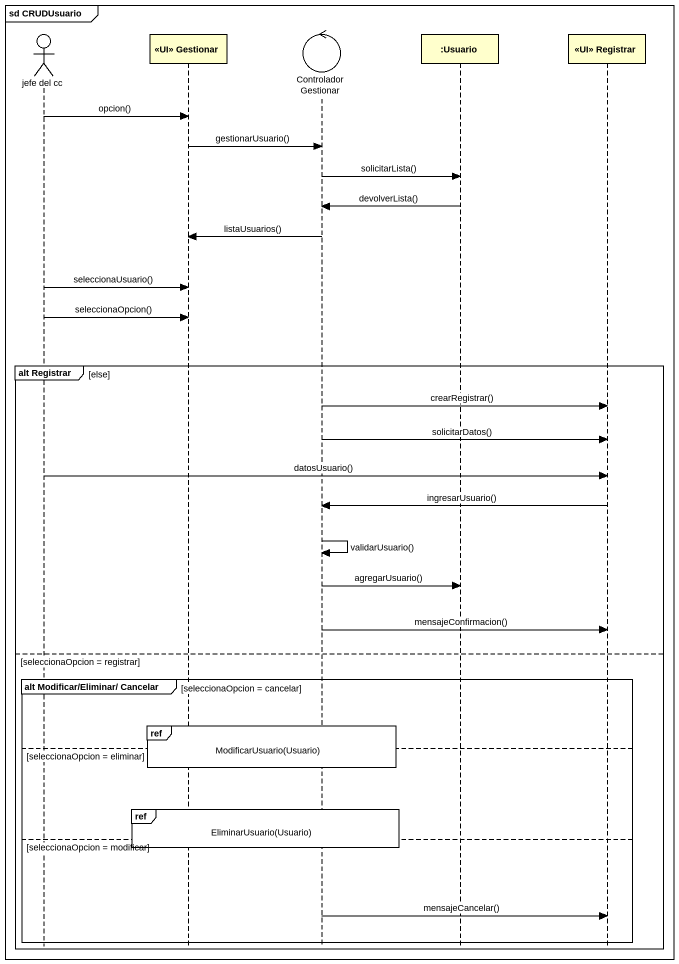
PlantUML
@startuml
mainframe sd CRUDUsuario
hide footbox
actor "jefe del cc" as jefe_del_cc
participant "<<UI>> Gestionar" as UI_Gestionar
control ControladorGestionar
participant ":Usuario" as Usuario
participant "<<UI>> Registrar" as UI_Registrar

jefe_del_cc -> UI_Gestionar : opcion()
UI_Gestionar -> ControladorGestionar : gestionarUsuario()
ControladorGestionar -> Usuario : solicitarLista()
Usuario -> ControladorGestionar : devolverLista()
ControladorGestionar -> UI_Gestionar : listaUsuarios()
jefe_del_cc -> UI_Gestionar : seleccionaUsuario()
jefe_del_cc -> UI_Gestionar : seleccionaOpcion()
group alt Registrar [else]
  ControladorGestionar -> UI_Registrar : crearRegistrar()
  ControladorGestionar -> UI_Registrar : solicitarDatos()
  jefe_del_cc -> UI_Registrar : datosUsuario()
  UI_Registrar -> ControladorGestionar : ingresarUsuario()
  ControladorGestionar -> ControladorGestionar : validarUsuario()
  ControladorGestionar -> Usuario : agregarUsuario()
  ControladorGestionar -> UI_Registrar : mensajeConfirmacion()
else seleccionaOpcion = registrar
  group alt Modificar/Eliminar/ Cancelar [seleccionaOpcion = cancelar]
    ref over UI_Gestionar, ControladorGestionar : ModificarUsuario(Usuario)
  else seleccionaOpcion = eliminar
    ref over UI_Gestionar, ControladorGestionar : EliminarUsuario(Usuario)
  else seleccionaOpcion = modificar
    ControladorGestionar -> UI_Registrar : mensajeCancelar()
  end
end
@enduml
